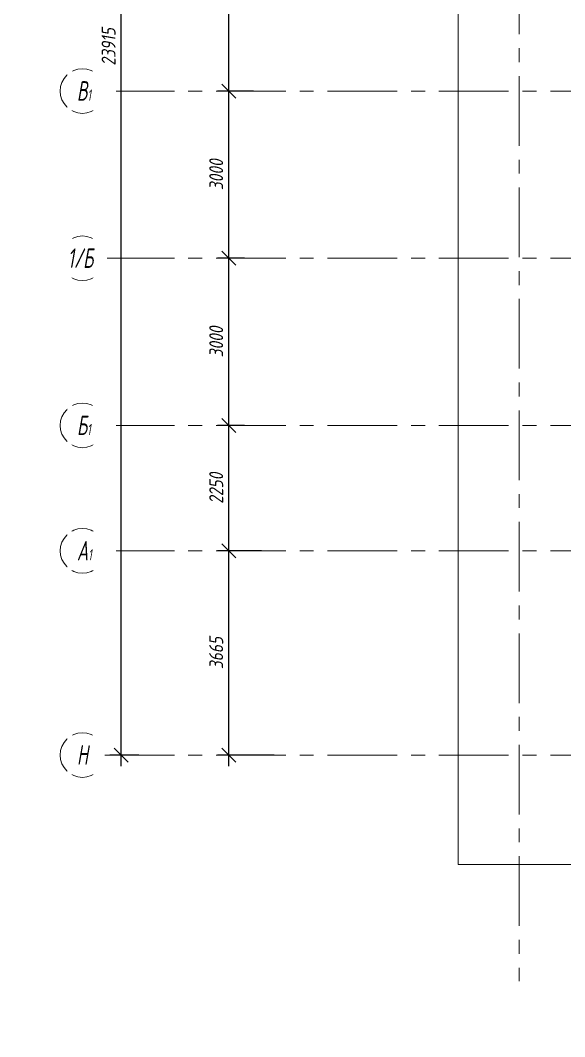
# Model space of a CAD drawing. Header units: millimetres. Extents: x -85420 to 1195317, y -69347 to 470418.
# Drawn here: x 536243 to 546015, y 25974 to 44212 of the extents above; entities that cross this region are included whole.
import ezdxf
from ezdxf import colors
from ezdxf.entities.mleader import LeaderData, LeaderLine
from ezdxf.math import Vec2, Vec3

# ---------------------------------------------------------------- set-up
doc = ezdxf.new("R2010")
doc.units = ezdxf.units.MM
doc.linetypes.add('CENTER', pattern=[2, 1.25, -0.25, 0.25, -0.25])
for name, color, linetype, lineweight in [('АР_Оси', 7, 'Continuous', 25), ('АР_Оси размеры', 164, 'Continuous', 9), ('АР_Отметки', 7, 'Continuous', 5)]:
    doc.layers.add(name, color=color, linetype=linetype, lineweight=lineweight)
doc.styles.add('ISOCPEUR', font='', dxfattribs={"height": 250})
doc.styles.add('ГОСТ 2.304', font='CS_Gost2304.shx', dxfattribs={"oblique": 10})
doc.styles.get('ISOCPEUR').set_extended_font_data('ISOCPEUR', italic=True)
doc.dimstyles.new('СПДС', dxfattribs={"dimscale": 100, "dimtxt": 2.5, "dimasz": 2.5, "dimexe": 2, "dimexo": 0.625, "dimgap": 1, "dimtad": 1, "dimdec": 0, "dimrnd": 5, "dimtxsty": 'ГОСТ 2.304', "dimblk": 'OBLIQUE', "dimblk1": 'OBLIQUE', "dimblk2": 'OBLIQUE', "dimcen": 2.5, "dimdle": 2, "dimadec": 0, "dimazin": 2, "dimtfac": 0.75, "dimtdec": 4, "dimtmove": 1, "dimatfit": 3, "dimfxl": 1, "dimtfill": 1, "dimtolj": 1, "dimarcsym": 1})

# ---------------------------------------------------------------- blocks, each defined once
blk = doc.blocks.new('_Oblique')
at = {"color": 0, "linetype": 'ByBlock', "lineweight": -2}
blk.add_line((-0.5, -0.5), (0.5, 0.5), dxfattribs=at)
blk = doc.blocks.new('*D442')
at = {"layer": 'Defpoints', "color": 0, "ltscale": 100, "transparency": 16777216}
for p in [(625404, 20351), (626053, 20351), (626283, 16686)]:
    blk.add_point(p, dxfattribs=at)
at = {"layer": 'АР_Оси размеры', "color": 0, "lineweight": -2, "ltscale": 100, "transparency": 16777216}
for p, q in [((625404, 16486), (625404, 20551)), ((625991, 20351), (625204, 20351)), ((626221, 16686), (625204, 16686))]:
    blk.add_line(p, q, dxfattribs=at)
at = {"layer": 'АР_Оси размеры', "color": 0, "lineweight": -2, "ltscale": 100, "transparency": 16777216, "xscale": 250, "yscale": 250, "zscale": 250}
for p, rotation in [((625404, 20351), 90), ((625404, 16686), 270)]:
    blk.add_blockref('_Oblique', p, dxfattribs=dict(at, rotation=rotation))
at = {"layer": 'АР_Оси размеры', "color": 0, "lineweight": 9, "ltscale": 100, "transparency": 16777216, "insert": (625179, 18518), "char_height": 250, "attachment_point": 5, "rotation": 90, "style": 'ГОСТ 2.304', "bg_fill": 3, "box_fill_scale": 1.1, "bg_fill_color": 256, "bg_fill_true_color": 13158600, "bg_fill_transparency": 0}
blk.add_mtext('\\A1;3665', dxfattribs=at)
blk = doc.blocks.new('*D443')
at = {"layer": 'Defpoints', "color": 0, "ltscale": 100, "transparency": 16777216}
for p in [(625404, 22601), (625746, 22601), (626053, 20351)]:
    blk.add_point(p, dxfattribs=at)
at = {"layer": 'АР_Оси размеры', "color": 0, "lineweight": -2, "ltscale": 100, "transparency": 16777216}
for p, q in [((625404, 20151), (625404, 22801)), ((625684, 22601), (625204, 22601)), ((625991, 20351), (625204, 20351))]:
    blk.add_line(p, q, dxfattribs=at)
at = {"layer": 'АР_Оси размеры', "color": 0, "lineweight": -2, "ltscale": 100, "transparency": 16777216, "xscale": 250, "yscale": 250, "zscale": 250}
for p, rotation in [((625404, 22601), 90), ((625404, 20351), 270)]:
    blk.add_blockref('_Oblique', p, dxfattribs=dict(at, rotation=rotation))
at = {"layer": 'АР_Оси размеры', "color": 0, "lineweight": 9, "ltscale": 100, "transparency": 16777216, "insert": (625179, 21476), "char_height": 250, "attachment_point": 5, "rotation": 90, "style": 'ГОСТ 2.304', "bg_fill": 3, "box_fill_scale": 1.1, "bg_fill_color": 256, "bg_fill_true_color": 13158600, "bg_fill_transparency": 0}
blk.add_mtext('\\A1;2250', dxfattribs=at)
blk = doc.blocks.new('*D444')
at = {"layer": 'Defpoints', "color": 0, "ltscale": 100, "transparency": 16777216}
for p in [(625404, 25601), (625746, 25601), (625746, 22601)]:
    blk.add_point(p, dxfattribs=at)
at = {"layer": 'АР_Оси размеры', "color": 0, "lineweight": -2, "ltscale": 100, "transparency": 16777216}
for p, q in [((625404, 22401), (625404, 25801)), ((625684, 25601), (625204, 25601)), ((625684, 22601), (625204, 22601))]:
    blk.add_line(p, q, dxfattribs=at)
at = {"layer": 'АР_Оси размеры', "color": 0, "lineweight": -2, "ltscale": 100, "transparency": 16777216, "xscale": 250, "yscale": 250, "zscale": 250}
for p, rotation in [((625404, 25601), 90), ((625404, 22601), 270)]:
    blk.add_blockref('_Oblique', p, dxfattribs=dict(at, rotation=rotation))
at = {"layer": 'АР_Оси размеры', "color": 0, "lineweight": 9, "ltscale": 100, "transparency": 16777216, "insert": (625179, 24101), "char_height": 250, "attachment_point": 5, "rotation": 90, "style": 'ГОСТ 2.304', "bg_fill": 3, "box_fill_scale": 1.1, "bg_fill_color": 256, "bg_fill_true_color": 13158600, "bg_fill_transparency": 0}
blk.add_mtext('\\A1;3000', dxfattribs=at)
blk = doc.blocks.new('*D445')
at = {"layer": 'Defpoints', "color": 0, "ltscale": 100, "transparency": 16777216}
for p in [(625404, 28601), (625913, 28601), (625746, 25601)]:
    blk.add_point(p, dxfattribs=at)
at = {"layer": 'АР_Оси размеры', "color": 0, "lineweight": -2, "ltscale": 100, "transparency": 16777216}
for p, q in [((625404, 25401), (625404, 28801)), ((625851, 28601), (625204, 28601)), ((625684, 25601), (625204, 25601))]:
    blk.add_line(p, q, dxfattribs=at)
at = {"layer": 'АР_Оси размеры', "color": 0, "lineweight": -2, "ltscale": 100, "transparency": 16777216, "xscale": 250, "yscale": 250, "zscale": 250}
for p, rotation in [((625404, 28601), 90), ((625404, 25601), 270)]:
    blk.add_blockref('_Oblique', p, dxfattribs=dict(at, rotation=rotation))
at = {"layer": 'АР_Оси размеры', "color": 0, "lineweight": 9, "ltscale": 100, "transparency": 16777216, "insert": (625179, 27101), "char_height": 250, "attachment_point": 5, "rotation": 90, "style": 'ГОСТ 2.304', "bg_fill": 3, "box_fill_scale": 1.1, "bg_fill_color": 256, "bg_fill_true_color": 13158600, "bg_fill_transparency": 0}
blk.add_mtext('\\A1;3000', dxfattribs=at)
blk = doc.blocks.new('*D446')
at = {"layer": 'Defpoints', "color": 0, "ltscale": 100, "transparency": 16777216}
for p in [(625404, 33101), (625967, 33101), (625913, 28601)]:
    blk.add_point(p, dxfattribs=at)
at = {"layer": 'АР_Оси размеры', "color": 0, "lineweight": -2, "ltscale": 100, "transparency": 16777216}
for p, q in [((625404, 28401), (625404, 33301)), ((625905, 33101), (625204, 33101)), ((625851, 28601), (625204, 28601))]:
    blk.add_line(p, q, dxfattribs=at)
at = {"layer": 'АР_Оси размеры', "color": 0, "lineweight": -2, "ltscale": 100, "transparency": 16777216, "xscale": 250, "yscale": 250, "zscale": 250}
for p, rotation in [((625404, 33101), 90), ((625404, 28601), 270)]:
    blk.add_blockref('_Oblique', p, dxfattribs=dict(at, rotation=rotation))
at = {"layer": 'АР_Оси размеры', "color": 0, "lineweight": 9, "ltscale": 100, "transparency": 16777216, "insert": (625179, 30851), "char_height": 250, "attachment_point": 5, "rotation": 90, "style": 'ГОСТ 2.304', "bg_fill": 3, "box_fill_scale": 1.1, "bg_fill_color": 256, "bg_fill_true_color": 13158600, "bg_fill_transparency": 0}
blk.add_mtext('\\A1;4500', dxfattribs=at)
blk = doc.blocks.new('_DotSmall')
at = {"color": 0, "linetype": 'ByBlock', "const_width": 0.5}
blk.add_lwpolyline([(-0.0625, 0, 1), (0.0625, 0, 1)], format="xyb", close=True, dxfattribs=at)
blk = doc.blocks.new('*D480')
at = {"layer": 'Defpoints', "color": 0, "ltscale": 100, "transparency": 16777216}
for p in [(623472, 40601), (624591, 40601), (623851, 16686)]:
    blk.add_point(p, dxfattribs=at)
at = {"layer": 'АР_Оси размеры', "color": 0, "lineweight": -2, "ltscale": 100, "transparency": 16777216}
for p, q in [((623472, 16486), (623472, 40801)), ((624528, 40601), (623272, 40601)), ((623788, 16686), (623272, 16686))]:
    blk.add_line(p, q, dxfattribs=at)
at = {"layer": 'АР_Оси размеры', "color": 0, "lineweight": -2, "ltscale": 100, "transparency": 16777216, "xscale": 250, "yscale": 250, "zscale": 250}
for p, rotation in [((623472, 40601), 90), ((623472, 16686), 270)]:
    blk.add_blockref('_Oblique', p, dxfattribs=dict(at, rotation=rotation))
at = {"layer": 'АР_Оси размеры', "color": 0, "lineweight": 9, "ltscale": 100, "transparency": 16777216, "insert": (623247, 29397), "char_height": 250, "attachment_point": 5, "rotation": 90, "style": 'ГОСТ 2.304', "bg_fill": 3, "box_fill_scale": 1.1, "bg_fill_color": 256, "bg_fill_true_color": 13158600, "bg_fill_transparency": 0}
blk.add_mtext('\\A1;23915', dxfattribs=at)
blk = doc.blocks.new('АР план')
at = {"layer": 'Defpoints', "color": 18, "lineweight": 9, "ltscale": 100, "true_color": 0x000000}
blk.add_lwpolyline([(639417, 42625.6), (629522.5, 42625.6), (629522.5, 14722.7), (657815.7, 14722.7), (657815.7, 42625.6), (639537, 42625.6)], dxfattribs=at)
at = {"layer": 'АР_Оси', "linetype": 'CENTER', "lineweight": 9, "ltscale": 1000}
for p, q in [((630617, 44870.1), (630617, 12631)), ((623178.5, 28600.9), (657815.7, 28600.9)), ((623178.5, 25600.9), (657815.7, 25600.9)), ((623178.5, 22600.9), (657815.7, 22600.9)), ((623178.5, 20350.9), (657815.7, 20350.9))]:
    blk.add_line(p, q, dxfattribs=at)
at = {"layer": 'АР_Оси', "lineweight": 9, "ltscale": 0.5}
for centre in [(622778.5, 28600.9), (622778.5, 25600.9), (622778.5, 22600.9), (622778.5, 20350.9)]:
    blk.add_circle(centre, 400, dxfattribs=at)
at = {"layer": 'АР_Отметки', "lineweight": 9}
ml = blk.add_multileader_mtext('Standard', dxfattribs=at)
ml.set_content('+2,410', color=256, style='ISOCPEUR')
ml.set_leader_properties(color=256, linetype='Continuous', lineweight=-1)
ml.set_arrow_properties(name='DOTSMALL')
ml.build(insert=Vec2(0, 0))
ml.multileader.update_dxf_attribs({"has_text_frame": 1, "text_left_attachment_type": 4, "text_right_attachment_type": 4, "dogleg_length": 100, "arrow_head_size": 180})
ctx = ml.context
ctx.base_point, ctx.char_height, ctx.arrow_head_size, ctx.landing_gap_size, ctx.plane_origin = Vec3(649667.1, 15695.9), 250, 180, 50, Vec3(647505.9, 15104.7)
ctx.left_attachment, ctx.right_attachment = 4, 4
notes = []
notes.append((ctx, [(0, (0, 0, 0), (0, 0), (1, 0), 1, [])]))
ctx.mtext.insert, ctx.mtext.width, ctx.mtext.line_spacing_style, ctx.mtext.flow_direction = Vec3(649717.1, 16029.2), 852.697, 2, 5
for ctx, leaders in notes:
    for number, flags, end, landing, length, lines in leaders:
        leader = LeaderData()
        leader.index, (leader.has_last_leader_line, leader.has_dogleg_vector, leader.attachment_direction) = number, flags
        leader.last_leader_point, leader.dogleg_vector, leader.dogleg_length = Vec3(end), Vec3(landing), length
        for number, points, colour, breaks in lines:
            line = LeaderLine()
            line.index, line.vertices, line.color, line.breaks = number, Vec3.list(points), colors.encode_raw_color(colour), breaks
            leader.lines.append(line)
        ctx.leaders.append(leader)
at = {"layer": 'АР_Оси', "lineweight": 9, "char_height": 350, "width": 528.82, "attachment_point": 1, "line_spacing_factor": 1.149209, "style": 'ГОСТ 2.304', "bg_fill": 2}
for s, insert in [('{\\W0.8;В\\H0.57143x;1}', (622678.7, 28778.7)), ('{\\W0.8;1/Б}', (622513.7, 25778.7)), ('{\\W0.8;Б\\H0.57143x;1}', (622678.7, 22778.7)), ('{\\W0.8;А\\H0.57143x;1}', (622678.7, 20528.7))]:
    blk.add_mtext(s, dxfattribs=dict(at, insert=insert))
at = {"layer": 'АР_Оси размеры', "lineweight": 9, "ltscale": 100}
dim = blk.add_linear_dim(base=(625404.4, 20350.9), p1=(626283.1, 16685.9), p2=(626053.2, 20350.9), angle=90, dimstyle='СПДС', dxfattribs=at)
dim.commit()
dim.dimension.update_dxf_attribs({"geometry": '*D442', "text_midpoint": (625179.4, 18518.4)})
at = {"layer": 'АР_Оси', "linetype": 'CENTER', "lineweight": 9, "ltscale": 1000}
blk.add_line((623178.5, 16685.9), (633936.9, 16685.9), dxfattribs=at)
at = {"layer": 'АР_Оси размеры', "lineweight": 9, "ltscale": 100}
dim = blk.add_linear_dim(base=(625404.4, 22600.9), p1=(626053.2, 20350.9), p2=(625746.3, 22600.9), angle=90, dimstyle='СПДС', dxfattribs=at)
dim.commit()
dim.dimension.update_dxf_attribs({"geometry": '*D443', "text_midpoint": (625179.4, 21475.9)})
dim = blk.add_linear_dim(base=(625404.4, 25600.9), p1=(625746.3, 22600.9), p2=(625746.3, 25600.9), angle=90, dimstyle='СПДС', dxfattribs=at)
dim.commit()
dim.dimension.update_dxf_attribs({"geometry": '*D444', "text_midpoint": (625179.4, 24100.9)})
dim = blk.add_linear_dim(base=(625404.4, 28600.9), p1=(625746.3, 25600.9), p2=(625913.3, 28600.9), angle=90, dimstyle='СПДС', dxfattribs=at)
dim.commit()
dim.dimension.update_dxf_attribs({"geometry": '*D445', "text_midpoint": (625179.4, 27100.9)})
dim = blk.add_linear_dim(base=(625404.4, 33100.9), p1=(625913.3, 28600.9), p2=(625967.3, 33100.9), angle=90, dimstyle='СПДС', dxfattribs=at)
dim.commit()
dim.dimension.update_dxf_attribs({"geometry": '*D446', "text_midpoint": (625179.4, 30850.9)})
at = {"layer": 'АР_Отметки', "lineweight": 9}
ml = blk.add_multileader_mtext('Standard', dxfattribs=at)
ml.set_content('+1,975', color=256, style='ISOCPEUR')
ml.set_leader_properties(color=256, linetype='Continuous', lineweight=-1)
ml.set_arrow_properties(name='DOTSMALL')
ml.build(insert=Vec2(0, 0))
ml.multileader.update_dxf_attribs({"has_text_frame": 1, "text_left_attachment_type": 4, "text_right_attachment_type": 4, "dogleg_length": 100, "arrow_head_size": 180})
ctx = ml.context
ctx.base_point, ctx.char_height, ctx.arrow_head_size, ctx.landing_gap_size, ctx.plane_origin = Vec3(652749.3, 27128.7), 250, 180, 50, Vec3(655881.4, 25957)
ctx.left_attachment, ctx.right_attachment = 4, 4
notes = []
notes.append((ctx, [(0, (0, 0, 0), (0, 0), (1, 0), 1, [])]))
ctx.mtext.insert, ctx.mtext.width, ctx.mtext.line_spacing_style, ctx.mtext.flow_direction = Vec3(652799.3, 27528.7), 852.697, 2, 5
for ctx, leaders in notes:
    for number, flags, end, landing, length, lines in leaders:
        leader = LeaderData()
        leader.index, (leader.has_last_leader_line, leader.has_dogleg_vector, leader.attachment_direction) = number, flags
        leader.last_leader_point, leader.dogleg_vector, leader.dogleg_length = Vec3(end), Vec3(landing), length
        for number, points, colour, breaks in lines:
            line = LeaderLine()
            line.index, line.vertices, line.color, line.breaks = number, Vec3.list(points), colors.encode_raw_color(colour), breaks
            leader.lines.append(line)
        ctx.leaders.append(leader)
ml = blk.add_multileader_mtext('Standard', dxfattribs=at)
ml.set_content('+3,950', color=256, style='ISOCPEUR')
ml.set_leader_properties(color=256, linetype='Continuous', lineweight=-1)
ml.set_arrow_properties(name='DOTSMALL')
ml.build(insert=Vec2(0, 0))
ml.multileader.update_dxf_attribs({"has_text_frame": 1, "text_left_attachment_type": 4, "text_right_attachment_type": 4, "dogleg_length": 100, "arrow_head_size": 180})
ctx = ml.context
ctx.base_point, ctx.char_height, ctx.arrow_head_size, ctx.landing_gap_size, ctx.plane_origin = Vec3(653061.3, 32239.7), 250, 180, 50, Vec3(652979.9, 30972.2)
ctx.left_attachment, ctx.right_attachment = 4, 4
notes = []
notes.append((ctx, [(0, (0, 0, 0), (0, 0), (1, 0), 1, [])]))
ctx.mtext.insert, ctx.mtext.width, ctx.mtext.line_spacing_style, ctx.mtext.flow_direction = Vec3(653111.3, 32573.1), 852.697, 2, 5
for ctx, leaders in notes:
    for number, flags, end, landing, length, lines in leaders:
        leader = LeaderData()
        leader.index, (leader.has_last_leader_line, leader.has_dogleg_vector, leader.attachment_direction) = number, flags
        leader.last_leader_point, leader.dogleg_vector, leader.dogleg_length = Vec3(end), Vec3(landing), length
        for number, points, colour, breaks in lines:
            line = LeaderLine()
            line.index, line.vertices, line.color, line.breaks = number, Vec3.list(points), colors.encode_raw_color(colour), breaks
            leader.lines.append(line)
        ctx.leaders.append(leader)
at = {"layer": 'АР_Оси размеры', "lineweight": 9, "ltscale": 100}
dim = blk.add_linear_dim(base=(623471.6, 40600.9), p1=(623850.7, 16685.9), p2=(624590.8, 40600.9), angle=90, dimstyle='СПДС', dxfattribs=at)
dim.commit()
dim.dimension.update_dxf_attribs({"geometry": '*D480', "text_midpoint": (623471.6, 29397.3), "dimtype": 128})

msp = doc.modelspace()

# ---------------------------------------------------------------- linework, layer by layer
at = {"layer": 'АР_Оси', "lineweight": 9, "ltscale": 0.5}
msp.add_circle((537358.6, 31027.5), 400, dxfattribs=at)

# ---------------------------------------------------------------- next in the draw order: texts
at = {"layer": 'АР_Оси', "lineweight": 9, "insert": (537258.8, 31205.3), "char_height": 350, "attachment_point": 1, "line_spacing_factor": 1.149209, "style": 'ГОСТ 2.304', "bg_fill": 2}
msp.add_mtext('{\\W0.8;Н}', dxfattribs=at)

# ---------------------------------------------------------------- next in the draw order: block references
at = {"color": 12, "true_color": 0xe00000}
msp.add_blockref('АР план', (-85419.9, 14341.6), dxfattribs=at)

# ---------------------------------------------------------------- next in the draw order: leaders
at = {"layer": 'АР_Отметки', "lineweight": 9}
ml = msp.add_multileader_mtext('Standard', dxfattribs=at)
ml.set_content('+2,410', color=256, style='ISOCPEUR')
ml.set_leader_properties(color=256, linetype='Continuous', lineweight=-1)
ml.set_arrow_properties(name='DOTSMALL')
ml.build(insert=Vec2(0, 0))
ml.multileader.update_dxf_attribs({"has_text_frame": 1, "text_left_attachment_type": 4, "text_right_attachment_type": 4, "dogleg_length": 100, "arrow_head_size": 180})
ctx = ml.context
ctx.base_point, ctx.char_height, ctx.arrow_head_size, ctx.landing_gap_size, ctx.plane_origin = Vec3(703103, 29209.7), 250, 180, 50, Vec3(700941.8, 28618.5)
ctx.left_attachment, ctx.right_attachment = 4, 4
notes = []
notes.append((ctx, [(0, (0, 0, 0), (0, 0), (1, 0), 1, [])]))
ctx.mtext.insert, ctx.mtext.width, ctx.mtext.line_spacing_style, ctx.mtext.flow_direction = Vec3(703153, 29543.1), 852.697, 2, 5
ml = msp.add_multileader_mtext('Standard', dxfattribs=at)
ml.set_content('+2,410', color=256, style='ISOCPEUR')
ml.set_leader_properties(color=256, linetype='Continuous', lineweight=-1)
ml.set_arrow_properties(name='DOTSMALL')
ml.build(insert=Vec2(0, 0))
ml.multileader.update_dxf_attribs({"has_text_frame": 1, "text_left_attachment_type": 4, "text_right_attachment_type": 4, "dogleg_length": 100, "arrow_head_size": 180})
ctx = ml.context
ctx.base_point, ctx.char_height, ctx.arrow_head_size, ctx.landing_gap_size, ctx.plane_origin = Vec3(703103, 29209.7), 250, 180, 50, Vec3(700941.8, 28618.5)
ctx.left_attachment, ctx.right_attachment = 4, 4
notes.append((ctx, [(0, (0, 0, 0), (0, 0), (1, 0), 1, [])]))
ctx.mtext.insert, ctx.mtext.width, ctx.mtext.line_spacing_style, ctx.mtext.flow_direction = Vec3(703153, 29543.1), 852.697, 2, 5
for ctx, leaders in notes:
    for number, flags, end, landing, length, lines in leaders:
        leader = LeaderData()
        leader.index, (leader.has_last_leader_line, leader.has_dogleg_vector, leader.attachment_direction) = number, flags
        leader.last_leader_point, leader.dogleg_vector, leader.dogleg_length = Vec3(end), Vec3(landing), length
        for number, points, colour, breaks in lines:
            line = LeaderLine()
            line.index, line.vertices, line.color, line.breaks = number, Vec3.list(points), colors.encode_raw_color(colour), breaks
            leader.lines.append(line)
        ctx.leaders.append(leader)

doc.saveas('drawing.dxf')
